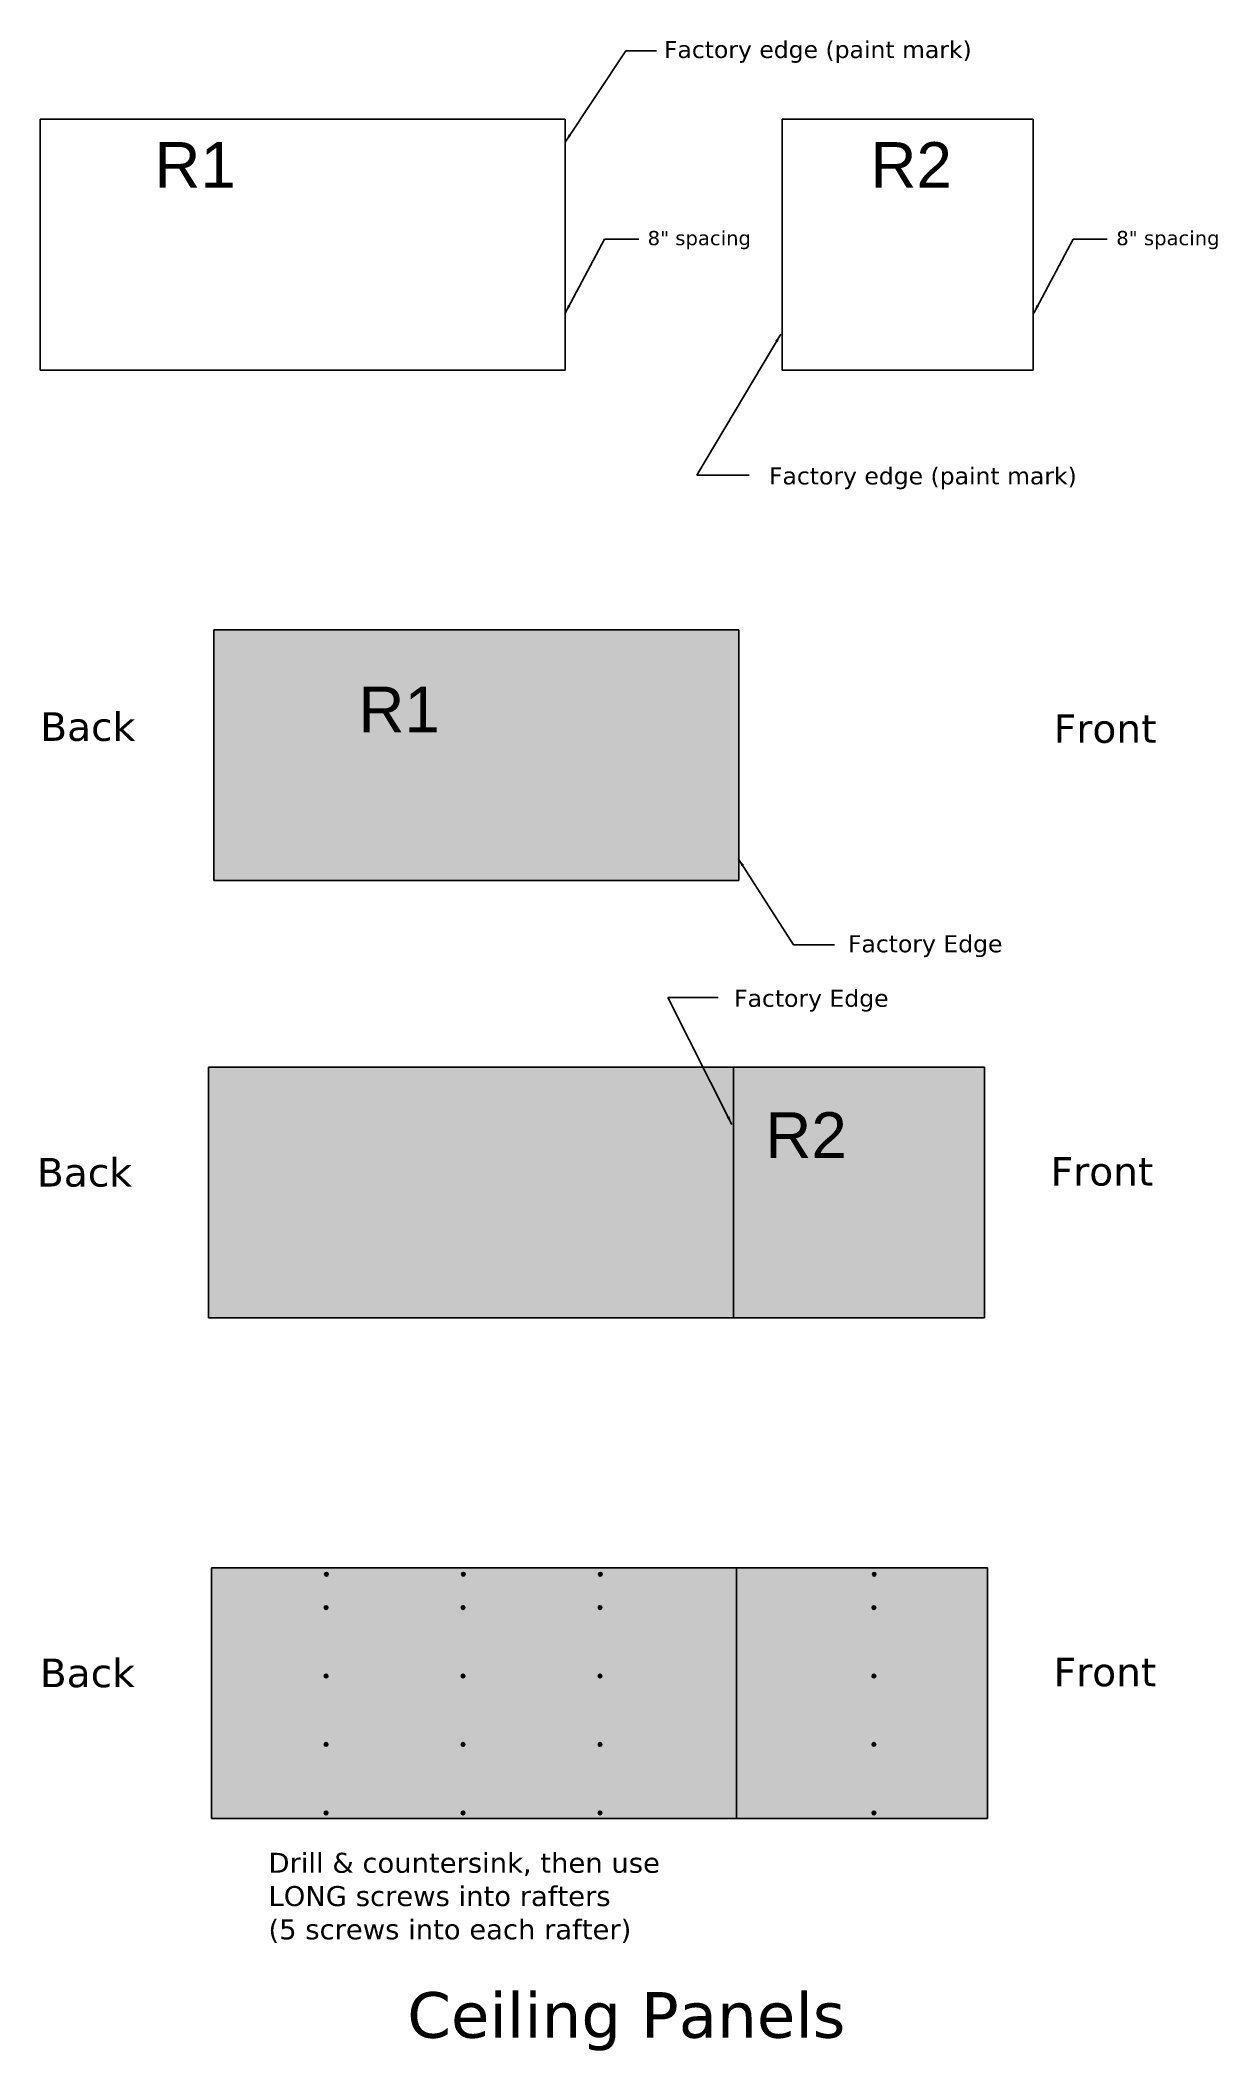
# Model space of a CAD drawing. Header units: inches. Extents: x 0 to 206, y -295 to 58.
import ezdxf

# ---------------------------------------------------------------- set-up
doc = ezdxf.new("R2010")
doc.units = ezdxf.units.IN
doc.layers.add('Notes', color=7, linetype='Continuous', lineweight=25, true_color=0x000000)
doc.layers.add('Panels', color=7, linetype='Continuous', lineweight=25, true_color=0x000000)
doc.styles.get("Standard").update_dxf_attribs({"font": ''})
doc.styles.add('textstyle0', font='txt')
doc.styles.add('textstyle1', font='txt')
doc.styles.add('textstyle10', font='txt')
doc.styles.add('textstyle11', font='txt')
doc.styles.add('textstyle13', font='')
doc.styles.add('textstyle14', font='')
doc.styles.add('textstyle15', font='')
doc.styles.add('textstyle16', font='')
doc.styles.add('textstyle17', font='txt')
doc.styles.add('textstyle18', font='txt')
doc.styles.add('textstyle2', font='txt')
doc.styles.add('textstyle3', font='txt')
doc.styles.add('textstyle4', font='txt')
doc.styles.add('textstyle5', font='txt')
doc.styles.add('textstyle6', font='txt')
doc.styles.add('textstyle7', font='txt')
doc.styles.add('textstyle8', font='txt')
doc.styles.add('textstyle9', font='txt')
doc.styles.get('Standard').set_extended_font_data('txt')
doc.styles.get('textstyle13').set_extended_font_data('Liberation Sans')
doc.styles.get('textstyle14').set_extended_font_data('Liberation Sans')
doc.styles.get('textstyle15').set_extended_font_data('Liberation Sans')
doc.styles.get('textstyle16').set_extended_font_data('Liberation Sans')
doc.dimstyles.get("Standard").update_dxf_attribs({"dimtxt": 2.5, "dimasz": 1.5, "dimexe": 1.25, "dimexo": 0.625, "dimtad": 1, "dimtxsty": 'Standard', "dimcen": 2.5, "dimadec": 0, "dimazin": 0, "dimtfac": 1, "dimtmove": 0, "dimatfit": 3, "dimfxl": 1, "dimarcsym": 0})

# ---------------------------------------------------------------- blocks, each defined once
blk = doc.blocks.new('WhiteBore')
at = {"layer": 'Panels', "true_color": 0xf4f4f4}
h = blk.add_hatch(color=7, dxfattribs=at)
edge = h.paths.add_edge_path()
edge.add_arc((0, 0), 0.318, 0, 360)
at = {"layer": 'Panels', "color": 7, "true_color": 0xf4f4f4}
blk.add_circle((0, 0), 0.318, dxfattribs=at)

msp = doc.modelspace()

# ---------------------------------------------------------------- hatches: boundary and pattern name
at = {"layer": 'Panels', "true_color": 0xc0c0c0}
for points in [[(122.42, -89.51), (122.42, -45.51), (30.42, -45.51), (30.42, -89.51)], [(121.48, -166.21), (121.48, -122.21), (29.48, -122.21), (29.48, -166.21)], [(121.48, -122.21), (121.48, -166.21), (165.48, -166.21), (165.48, -122.21)], [(122, -254), (122, -210), (30, -210), (30, -254)], [(122, -210), (122, -254), (166, -254), (166, -210)]]:
    msp.add_hatch(color=9, dxfattribs=at).paths.add_polyline_path(points)

# ---------------------------------------------------------------- linework, layer by layer
at = {"layer": 'Panels'}
for p, q in [((92, 44), (0, 44)), ((0, 44), (0, 0)), ((92, 0), (92, 44)), ((174, 44), (130, 44)), ((130, 44), (130, 0)), ((174, 0), (174, 44)), ((0, 0), (92, 0)), ((130, 0), (174, 0)), ((122.42, -45.51), (30.42, -45.51)), ((30.42, -45.51), (30.42, -89.51)), ((122.42, -89.51), (122.42, -45.51)), ((30.42, -89.51), (122.42, -89.51)), ((121.48, -122.21), (29.48, -122.21)), ((29.48, -122.21), (29.48, -166.21)), ((121.48, -166.21), (121.48, -122.21)), ((165.48, -122.21), (121.48, -122.21)), ((121.48, -122.21), (121.48, -166.21)), ((165.48, -166.21), (165.48, -122.21)), ((29.48, -166.21), (121.48, -166.21)), ((121.48, -166.21), (165.48, -166.21)), ((122, -210), (30, -210)), ((30, -210), (30, -254)), ((122, -254), (122, -210)), ((166, -210), (122, -210)), ((122, -210), (122, -254)), ((166, -254), (166, -210)), ((30, -254), (122, -254)), ((122, -254), (166, -254))]:
    msp.add_line(p, q, dxfattribs=at)

# ---------------------------------------------------------------- block references
at = {"layer": 'Notes', "color": 7, "true_color": 0xf4f4f4, "yscale": -1, "rotation": 180}
for p in [(50.15, -211.14), (74.15, -211.14), (98.15, -211.14), (146.15, -211.14), (50.1, -217), (74.1, -217), (98.1, -217), (146.1, -217), (50.1, -229), (74.1, -229), (98.1, -229), (146.1, -229), (50.1, -241), (74.1, -241), (98.1, -241), (146.1, -241), (50.1, -253), (74.1, -253), (98.1, -253), (146.1, -253)]:
    msp.add_blockref('WhiteBore', p, dxfattribs=at)

# ---------------------------------------------------------------- texts
at = {"layer": 'Notes', "attachment_point": 1}
for s, insert, char_height, style in [('\\fDejaVu Sans|b0|i0|c0|p0;Factory edge (paint mark)', (109.31, 57.74), 3, 'textstyle18'), ('\\fDejaVu Sans|b0|i0|c0|p0;\\H2.50001;8" spacing', (106.45, 24.42), 3, 'textstyle10'), ('\\fDejaVu Sans|b0|i0|c0|p0;\\H2.50001;8" spacing', (188.58, 24.42), 3, 'textstyle9'), ('\\fDejaVu Sans|b0|i0|c0|p0;Factory edge (paint mark)', (127.72, -17.03), 3, 'textstyle17'), ('\\fDejaVu Sans|b0|i0|c0|p0;\\H3.5;Drill & countersink, then use\\PLONG screws into rafters\\P(5 screws into each rafter)', (40, -260), 1, 'textstyle8')]:
    msp.add_mtext(s, dxfattribs=dict(at, insert=insert, char_height=char_height, style=style))
at = {"layer": 'Panels', "char_height": 3, "attachment_point": 1}
for s, insert, style in [('\\H7.99999;R1', (20, 40), 'textstyle13'), ('\\H7.99999;R2', (145.49, 39.99), 'textstyle15'), ('\\H7.99999;R1', (55.75, -55.5), 'textstyle14'), ('\\fDejaVu Sans|b0|i0|c0|p0;\\H5;Back', (0, -60), 'textstyle3'), ('\\fDejaVu Sans|b0|i0|c0|p0;\\H5;Front', (177.63, -60.34), 'textstyle0'), ('\\fDejaVu Sans|b0|i0|c0|p0;Factory Edge', (141.56, -99.08), 'textstyle6'), ('\\fDejaVu Sans|b0|i0|c0|p0;Factory Edge', (121.6, -108.64), 'textstyle7'), ('\\H7.99999;R2', (127.07, -130.13), 'textstyle16'), ('\\fDejaVu Sans|b0|i0|c0|p0;\\H5;Back', (-0.58, -138.16), 'textstyle4'), ('\\fDejaVu Sans|b0|i0|c0|p0;\\H5;Front', (177.08, -137.99), 'textstyle1'), ('\\fDejaVu Sans|b0|i0|c0|p0;\\H5;Back', (-0.07, -225.95), 'textstyle5'), ('\\fDejaVu Sans|b0|i0|c0|p0;\\H5;Front', (177.6, -225.78), 'textstyle2'), ('\\fDejaVu Sans|b0|i0|c0|p0;\\H7.99998;Ceiling Panels', (64.32, -284.43), 'textstyle11')]:
    msp.add_mtext(s, dxfattribs=dict(at, insert=insert, style=style))

# ---------------------------------------------------------------- leaders
at = {"layer": 'Notes'}
for points in [[(92, 39.99), (102.65, 55.99), (108.02, 55.99)], [(92, 10), (98.88, 23), (104.88, 23)], [(174.12, 10), (181, 23), (187, 23)], [(129.79, 6.3), (115.1, -18.41), (124.26, -18.41)]]:
    msp.add_leader(points, dimstyle='Standard', override={"dimscale": 1}, dxfattribs=at)
at = {"layer": 'Panels'}
for points in [[(122.3, -85.61), (132.01, -100.79), (139.22, -100.79)], [(121.23, -132.29), (110, -110), (118.81, -110)]]:
    msp.add_leader(points, dimstyle='Standard', override={"dimscale": 1}, dxfattribs=at)

doc.saveas('drawing.dxf')
